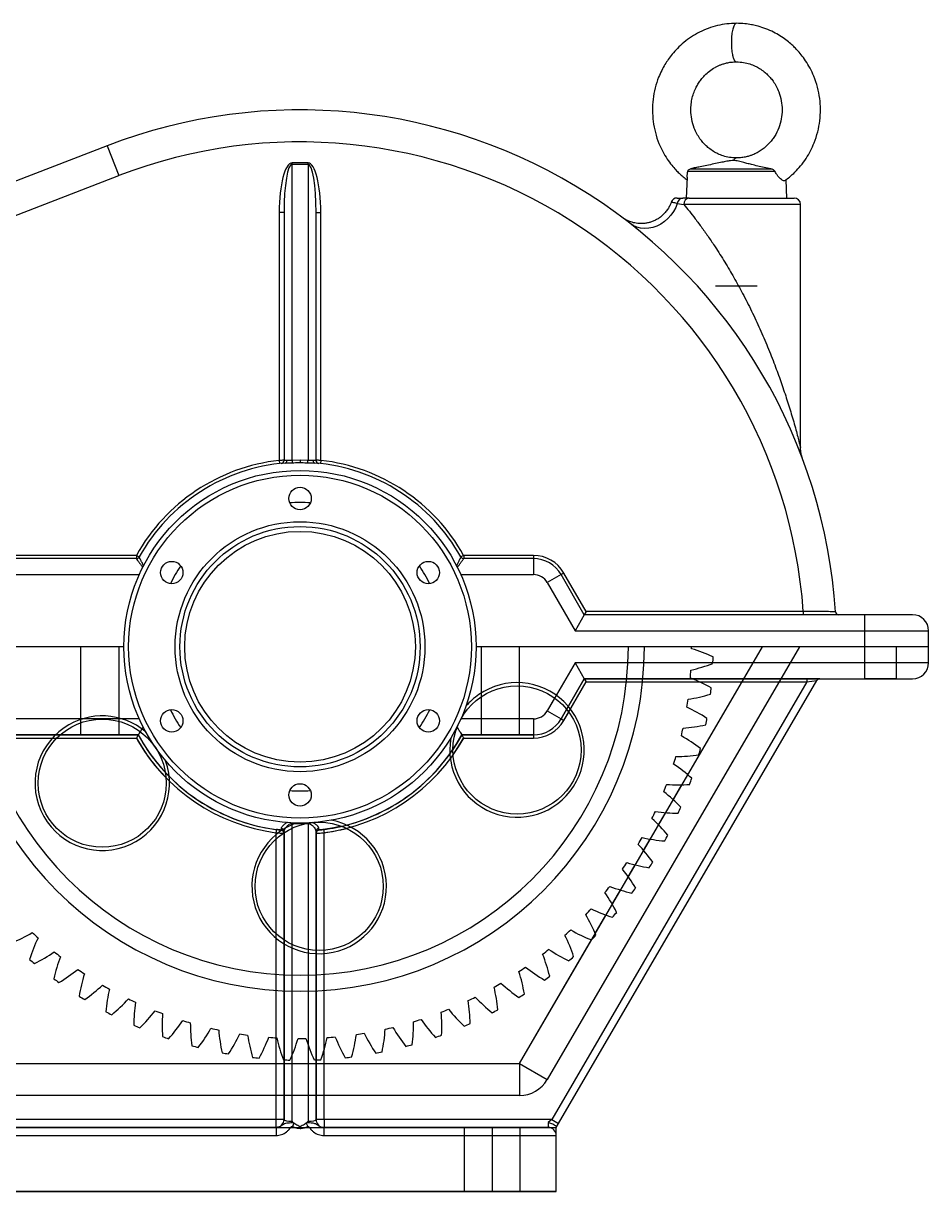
# Model space of a CAD drawing. Header units: millimetres. Extents: x 15 to 1184, y 5 to 836.
# Drawn here: x 416 to 529.1, y 316.5 to 462.3 of the extents above; entities that cross this region are included whole.
import ezdxf

# ---------------------------------------------------------------- set-up
doc = ezdxf.new("R2010")
doc.units = ezdxf.units.MM

msp = doc.modelspace()

# ---------------------------------------------------------------- linework, layer by layer
at = {"color": 7, "linetype": 'Continuous', "lineweight": 25}
for p, q in [((426.51, 447), (336.8, 412.47)), ((426.51, 447), (427.95, 443.27)), ((449.58, 444.72), (449.58, 444.88)), ((451.58, 444.88), (449.58, 444.88)), ((449.58, 407.73), (449.58, 444.72)), ((449.58, 444.72), (451.58, 444.72)), ((451.58, 444.72), (451.58, 444.88)), ((451.58, 444.72), (451.58, 407.73)), ((505.08, 445.48), (505.08, 445.48)), ((505.08, 445.48), (505.08, 445.48)), ((505.08, 445.48), (505.08, 445.48)), ((338.24, 408.74), (427.95, 443.27)), ((509.91, 443.77), (499, 443.77)), ((499.37, 444.14), (509.38, 444.14)), ((498.91, 443.09), (498.78, 440.48)), ((511.38, 440.48), (511.27, 442.75)), ((499.17, 440.48), (498.39, 440.48)), ((499.17, 440.48), (512.28, 440.48)), ((497.69, 439.81), (498.52, 439.68)), ((513.08, 439.68), (498.52, 439.68)), ((513.08, 409.35), (513.08, 439.68)), ((447.98, 438.69), (447.98, 407.73)), ((448.58, 438.69), (447.98, 438.69)), ((448.58, 438.69), (448.58, 407.75)), ((452.58, 407.75), (452.58, 438.69)), ((452.58, 438.69), (453.18, 438.69)), ((453.18, 407.73), (453.18, 438.69)), ((507.68, 429.48), (502.48, 429.48)), ((447.98, 407.73), (448.03, 407.33)), ((450.58, 407.75), (449.58, 407.73)), ((450.58, 407.75), (450.58, 407.46)), ((451.58, 407.73), (450.58, 407.75)), ((453.18, 407.73), (453.14, 407.33)), ((430.15, 395.88), (404.5, 395.88)), ((430.15, 395.48), (404.5, 395.48)), ((430.15, 395.88), (430.49, 395.68)), ((430.15, 395.88), (430.15, 395.48)), ((471.02, 395.88), (470.67, 395.68)), ((471.02, 395.88), (471.02, 395.48)), ((479.72, 395.88), (471.02, 395.88)), ((479.72, 395.48), (471.02, 395.48)), ((479.72, 395.88), (479.72, 395.48)), ((479.72, 395.48), (479.72, 393.48)), ((483.53, 393.68), (483.19, 393.48)), ((486.3, 388.88), (483.53, 393.68)), ((404.31, 393.48), (430.51, 393.48)), ((470.66, 393.48), (479.72, 393.48)), ((483.19, 393.48), (481.45, 392.48)), ((481.45, 392.48), (484.92, 386.48)), ((486.07, 388.48), (483.19, 393.48)), ((486.07, 388.48), (484.92, 386.48)), ((486.3, 388.88), (486.07, 388.48)), ((521.08, 388.48), (486.07, 388.48)), ((513.43, 388.88), (486.3, 388.88)), ((513.43, 388.88), (513.43, 388.48)), ((521.08, 388.48), (521.08, 386.48)), ((527.08, 388.48), (521.08, 388.48)), ((484.92, 386.48), (521.08, 386.48)), ((521.08, 386.48), (521.08, 384.48)), ((521.08, 386.48), (529.08, 386.48)), ((529.08, 384.48), (529.08, 386.48)), ((428.58, 384.48), (406.58, 384.48)), ((428.58, 384.48), (406.58, 384.48)), ((423.18, 384.48), (423.18, 373.48)), ((427.98, 373.48), (427.98, 384.48)), ((521.08, 384.48), (472.58, 384.48)), ((521.08, 384.48), (472.58, 384.48)), ((473.18, 384.48), (473.18, 373.48)), ((477.98, 373.48), (477.98, 384.48)), ((477.99, 332.48), (508.32, 384.48)), ((512.95, 384.48), (481.44, 330.46)), ((512.95, 384.48), (481.44, 330.46)), ((499, 368.5), (508.32, 384.48)), ((521.08, 384.48), (521.08, 380.48)), ((521.08, 384.48), (521.08, 380.48)), ((529.08, 384.48), (521.08, 384.48)), ((529.08, 384.48), (521.08, 384.48)), ((521.08, 384.48), (521.08, 382.48)), ((521.08, 384.48), (521.08, 382.48)), ((525.08, 380.48), (525.08, 384.48)), ((525.08, 380.48), (525.08, 384.48)), ((529.08, 382.48), (529.08, 384.48)), ((529.08, 382.48), (529.08, 384.48)), ((484.92, 382.48), (481.45, 376.48)), ((521.08, 382.48), (484.92, 382.48)), ((484.92, 382.48), (486.07, 380.48)), ((521.08, 382.48), (502.14, 382.48)), ((521.08, 382.48), (521.08, 380.48)), ((529.08, 382.48), (521.08, 382.48)), ((529.08, 382.48), (521.08, 382.48)), ((521.08, 382.48), (521.08, 380.48)), ((477.98, 373.48), (477.98, 379.59)), ((513.86, 380.08), (482.01, 325.48)), ((513.86, 380.08), (482.01, 325.48)), ((482.87, 324.97), (515.13, 380.28)), ((482.87, 324.97), (515.13, 380.28)), ((483.19, 375.48), (486.07, 380.48)), ((486.07, 380.48), (483.19, 375.48)), ((483.53, 375.28), (486.3, 380.08)), ((486.07, 380.48), (521.08, 380.48)), ((513.86, 380.48), (486.07, 380.48)), ((486.07, 380.48), (486.3, 380.08)), ((486.3, 380.08), (513.86, 380.08)), ((513.86, 380.48), (499.58, 380.48)), ((499.58, 380.48), (521.08, 380.48)), ((500.52, 380.08), (513.86, 380.08)), ((513.86, 380.48), (513.86, 380.08)), ((515.48, 380.48), (513.86, 380.48)), ((515.48, 380.48), (513.86, 380.48)), ((513.86, 380.48), (513.86, 380.08)), ((513.86, 380.08), (515.13, 380.28)), ((513.86, 380.08), (515.13, 380.28)), ((521.08, 380.48), (527.08, 380.48)), ((521.08, 380.48), (527.08, 380.48)), ((525.08, 380.48), (521.09, 380.48)), ((525.08, 380.48), (521.09, 380.48)), ((473.18, 378.22), (473.18, 373.48)), ((482.37, 378.07), (481.45, 376.48)), ((481.45, 376.48), (483.19, 375.48)), ((481.45, 376.48), (483.19, 375.48)), ((483.87, 376.66), (483.19, 375.48)), ((483.19, 375.48), (483.87, 376.66)), ((483.53, 375.28), (484.13, 376.32)), ((430.51, 375.48), (404.31, 375.48)), ((423.18, 374.98), (423.18, 373.48)), ((427.98, 373.48), (427.98, 375.17)), ((479.72, 375.48), (470.66, 375.48)), ((479.72, 375.48), (470.68, 375.48)), ((479.72, 375.48), (479.72, 373.48)), ((479.72, 375.48), (479.72, 373.48)), ((483.19, 375.48), (483.53, 375.28)), ((483.19, 375.48), (483.53, 375.28)), ((404.28, 373.48), (430.38, 373.48)), ((430.38, 373.48), (404.28, 373.48)), ((430.38, 373.48), (420.62, 373.48)), ((420.62, 373.48), (430.38, 373.48)), ((427.98, 373.48), (423.18, 373.48)), ((427.98, 373.48), (423.18, 373.48)), ((470.78, 373.48), (479.72, 373.48)), ((479.72, 373.48), (470.78, 373.48)), ((479.72, 373.48), (470.78, 373.48)), ((470.78, 373.48), (479.72, 373.48)), ((477.98, 373.48), (473.18, 373.48)), ((477.98, 373.48), (473.18, 373.48)), ((479.72, 373.48), (479.72, 373.08)), ((479.72, 373.48), (479.72, 373.08)), ((404.5, 373.08), (430.15, 373.08)), ((420.19, 373.08), (430.15, 373.08)), ((471.02, 373.08), (479.72, 373.08)), ((471.02, 373.08), (479.72, 373.08)), ((497.18, 365.39), (498.27, 367.26)), ((495.35, 362.25), (496.25, 363.78)), ((447.63, 361.67), (447.58, 361.27)), ((449.58, 325.26), (449.58, 362.42)), ((449.58, 362.42), (451.58, 362.42)), ((449.58, 347.33), (449.58, 361.82)), ((451.58, 362.45), (451.58, 362.42)), ((451.58, 362.42), (451.58, 325.26)), ((451.58, 362.42), (451.58, 346.69)), ((453.53, 361.67), (453.58, 361.27)), ((453.53, 361.67), (453.58, 361.27)), ((447.58, 361.27), (447.58, 325.48)), ((447.58, 360.48), (447.58, 348.66)), ((448.58, 361.41), (448.58, 325.48)), ((448.58, 361.26), (448.58, 347.89)), ((448.58, 361.25), (448.58, 361.2)), ((448.58, 361.25), (448.58, 361.2)), ((448.58, 325.48), (448.58, 361.2)), ((448.58, 347.89), (448.58, 361.2)), ((452.58, 325.48), (452.58, 361.41)), ((452.58, 346.58), (452.58, 361.41)), ((452.58, 361.2), (452.58, 325.48)), ((452.58, 361.2), (452.58, 346.58)), ((453.58, 325.48), (453.58, 361.27)), ((453.58, 346.59), (453.58, 361.27)), ((493.49, 359.05), (494.32, 360.47)), ((491.57, 355.77), (492.44, 357.26)), ((489.58, 352.35), (490.6, 354.11)), ((487.44, 348.69), (488.78, 350.99)), ((477.99, 332.48), (486.99, 347.91)), ((447.58, 335.67), (447.58, 325.48)), ((451.58, 334.81), (451.58, 325.26)), ((453.58, 325.48), (453.58, 334.13)), ((336.14, 332.48), (477.99, 332.48)), ((340.75, 332.48), (477.99, 332.48)), ((448.58, 325.48), (448.58, 332.91)), ((448.58, 332.91), (448.58, 325.48)), ((449.58, 325.26), (449.58, 333.48)), ((452.58, 332.91), (452.58, 325.48)), ((452.58, 325.48), (452.58, 332.91)), ((477.99, 332.48), (481.44, 330.46)), ((477.99, 332.48), (477.99, 328.48)), ((477.99, 332.48), (477.99, 328.48)), ((477.99, 332.48), (481.44, 330.46)), ((477.99, 328.48), (336.14, 328.48)), ((477.99, 328.48), (336.14, 328.48)), ((447.58, 325.48), (390.58, 325.48)), ((447.58, 325.48), (390.58, 325.48)), ((447.58, 325.48), (447.58, 324.48)), ((448.58, 325.48), (447.58, 325.48)), ((448.58, 325.48), (447.58, 325.48)), ((447.58, 325.48), (447.58, 324.48)), ((453.58, 325.48), (452.58, 325.48)), ((453.58, 325.48), (452.58, 325.48)), ((453.58, 325.48), (453.58, 324.48)), ((482.01, 325.48), (453.58, 325.48)), ((482.01, 325.48), (453.58, 325.48)), ((453.58, 325.48), (453.58, 324.48)), ((482.01, 325.48), (481.58, 325.11)), ((482.01, 325.48), (481.58, 325.11)), ((482.01, 325.48), (482.87, 324.97)), ((482.01, 325.48), (482.87, 324.97)), ((329.58, 324.48), (482.58, 324.48)), ((329.58, 324.48), (482.58, 324.48)), ((447.59, 324.48), (390.57, 324.48)), ((447.59, 324.48), (390.57, 324.48)), ((390.58, 324.48), (447.58, 324.48)), ((390.58, 324.48), (447.58, 324.48)), ((447.58, 324.48), (447.59, 324.48)), ((447.58, 324.48), (447.59, 324.48)), ((447.59, 324.48), (447.59, 323.48)), ((447.59, 324.48), (447.59, 323.48)), ((449.82, 325.04), (449.62, 324.61)), ((449.82, 325.04), (449.62, 324.61)), ((451.34, 325.04), (451.55, 324.61)), ((451.34, 325.04), (451.55, 324.61)), ((453.57, 324.48), (453.57, 323.48)), ((453.57, 324.48), (453.58, 324.48)), ((474.58, 324.48), (453.57, 324.48)), ((453.57, 324.48), (453.58, 324.48)), ((453.57, 324.48), (453.57, 323.48)), ((474.58, 324.48), (453.57, 324.48)), ((453.58, 324.48), (481.58, 324.48)), ((453.58, 324.48), (481.58, 324.48)), ((471.08, 324.48), (471.08, 316.48)), ((471.08, 324.48), (471.08, 316.48)), ((478.08, 324.48), (471.08, 324.48)), ((478.08, 324.48), (471.08, 324.48)), ((474.58, 324.48), (474.58, 323.48)), ((481.58, 324.48), (474.58, 324.48)), ((481.58, 324.48), (474.58, 324.48)), ((474.58, 324.48), (474.58, 323.48)), ((478.08, 316.48), (478.08, 324.48)), ((478.08, 316.48), (478.08, 324.48)), ((481.58, 325.11), (481.58, 324.48)), ((481.58, 325.11), (481.58, 324.48)), ((482.58, 324.48), (482.87, 324.97)), ((482.58, 324.48), (482.87, 324.97)), ((482.58, 323.48), (482.58, 324.51)), ((482.58, 324.51), (482.58, 324.48)), ((482.58, 324.51), (482.58, 324.48)), ((482.58, 323.48), (482.58, 324.51)), ((482.58, 316.48), (482.58, 324.48)), ((482.58, 316.48), (482.58, 324.48)), ((390.57, 323.48), (447.59, 323.48)), ((390.57, 323.48), (447.59, 323.48)), ((453.57, 323.48), (474.58, 323.48)), ((453.57, 323.48), (474.58, 323.48)), ((474.58, 323.48), (482.58, 323.48)), ((474.58, 323.48), (474.58, 316.48)), ((474.58, 323.48), (482.58, 323.48)), ((474.58, 323.48), (474.58, 316.48)), ((482.58, 316.48), (482.58, 323.48)), ((482.58, 316.48), (482.58, 323.48)), ((482.58, 316.48), (329.58, 316.48)), ((482.58, 316.48), (329.58, 316.48)), ((337.58, 316.48), (474.58, 316.48)), ((337.58, 316.48), (474.58, 316.48)), ((478.08, 316.48), (471.08, 316.48)), ((478.08, 316.48), (471.08, 316.48)), ((474.58, 316.48), (482.58, 316.48)), ((474.58, 316.48), (482.58, 316.48))]:
    msp.add_line(p, q, dxfattribs=at)
at = {"color": 7, "linetype": 'Continuous', "lineweight": 25, "flags": 128}
for points in [[(497.69, 439.81), (497.49, 439.29), (497.23, 438.79), (496.9, 438.33), (496.53, 437.91), (496.1, 437.54), (495.64, 437.23), (495.15, 436.98), (494.64, 436.81), (494.12, 436.71), (493.61, 436.68), (493.1, 436.73), (492.62, 436.86), (492.18, 437.05), (491.77, 437.32)], [(499.48, 384.23), (499.48, 384.35), (499.48, 384.48)], [(470.78, 373.48), (470.14, 372.37), (469.68, 371.66)], [(469.68, 371.66), (470.12, 372.34), (470.78, 373.48)], [(469.7, 370.98), (470.36, 371.97), (471.02, 373.08)], [(455.77, 362.07), (454.79, 361.86), (453.53, 361.67)]]:
    msp.add_lwpolyline(points, dxfattribs=at)
at = {"color": 7, "linetype": 'Continuous', "lineweight": 25}
for centre, radius in [((450.58, 384.48), 22), ((450.58, 384.48), 21.4), ((450.58, 402.98), 1.4), ((450.58, 384.48), 15.6), ((450.58, 384.48), 15), ((450.58, 384.48), 14.4), ((434.56, 393.73), 1.4), ((466.6, 393.73), 1.4), ((477.68, 371.6), 8), ((434.56, 375.23), 1.4), ((466.6, 375.23), 1.4), ((425.88, 367.45), 8), ((450.58, 365.98), 1.4), ((452.97, 354.57), 8)]:
    msp.add_circle(centre, radius, dxfattribs=at)
for centre, radius, start, end in [((450.58, 384.48), 67, 3.743, 111.0525), ((450.58, 384.48), 63, 4.0049, 111.0525), ((497.69, 439.68), 0.8, 90, 160.2062), ((498.43, 439.74), 0.737, 93.1347, 174.611), ((499.25, 439.74), 0.739, 96.1874, 185.0736), ((512.28, 439.68), 0.8, 0, 90), ((450.58, 384.48), 23.4, 96.3794, 150.8446), ((450.58, 384.48), 23, 94.6234, 150.8446), ((448.18, 407.75), 0.4, 275.8868, 0), ((448.64, 407.7), 0.309, 286.4129, 4.095), ((457.44, 408.04), 7.86, 182.2496, 184.385), ((443.72, 408.04), 7.86, 355.615, 357.7504), ((452.52, 407.7), 0.309, 175.905, 253.5871), ((450.58, 384.48), 23, 29.1554, 85.3766), ((452.98, 407.75), 0.4, 180, 264.1132), ((450.58, 384.48), 23.4, 29.1554, 83.6206), ((450.58, 384.48), 18, 85.8933, 94.1067), ((430.15, 395.88), 0.4, 270, 330.8446), ((471.02, 395.88), 0.4, 209.1554, 270), ((479.72, 391.48), 4.4, 30, 90), ((479.72, 391.48), 4, 30, 90), ((450.58, 384.48), 18, 145.8933, 154.1067), ((450.58, 384.48), 18, 25.8933, 34.1067), ((479.72, 391.48), 2, 30, 90), ((517.84, 388.88), 0.4, 183.743, 270), ((527.08, 386.48), 2, 0, 90), ((450.58, 384.48), 43, 180, 360), ((450.58, 384.48), 41, 180, 360), ((493.71, 364.91), 20.16, 65.2072, 73.3733), ((494.88, 401.21), 20.16, 282.9245, 291.0907), ((450.58, 384.48), 51.6, 357.6997, 358.5981), ((527.08, 382.48), 2, 270, 0), ((527.08, 382.48), 2, 270, 0), ((450.58, 384.48), 48.9, 355.4247, 356.5875), ((492.13, 361.74), 20.16, 60.9215, 69.0876), ((477.68, 371.6), 8.4, 169.6942, 124.5775), ((450.58, 384.48), 51.6, 353.414, 354.3124), ((515.48, 380.08), 0.4, 90, 149.7436), ((515.48, 380.08), 0.4, 90, 149.7436), ((477.68, 371.6), 8.4, 124.5775, 139.4608), ((450.58, 384.48), 48.9, 351.139, 352.3017), ((496.01, 397.86), 20.16, 278.6388, 286.8049), ((450.58, 384.48), 18, 205.8933, 214.1067), ((450.58, 384.48), 18, 325.8933, 334.1067), ((479.72, 377.48), 2, 270, 330), ((479.72, 377.48), 2, 270, 330), ((490.31, 358.7), 20.16, 56.6358, 64.8019), ((425.88, 367.45), 8.4, 49.6942, 124.5775), ((479.72, 377.48), 4, 270, 330), ((479.72, 377.48), 4, 270, 330), ((479.72, 377.48), 4, 270, 330), ((479.72, 377.48), 4, 270, 330), ((479.72, 377.48), 4.4, 270, 330), ((479.72, 377.48), 4.4, 270, 330), ((496.88, 394.42), 20.16, 274.3531, 282.5192), ((450.58, 384.48), 51.6, 349.1283, 350.0267), ((425.88, 367.45), 8.4, 124.5775, 19.4608), ((450.58, 384.48), 23, 208.5719, 264.1132), ((450.58, 384.48), 23, 208.5719, 262.6341), ((450.58, 384.48), 23, 208.5719, 223.033), ((450.58, 384.48), 23, 208.5719, 223.033), ((450.58, 384.48), 23, 275.8868, 331.4281), ((450.58, 384.48), 23, 277.3659, 331.4281), ((450.58, 384.48), 48.9, 346.8533, 348.016), ((488.28, 355.8), 20.16, 52.3501, 60.5162), ((450.58, 384.48), 23.4, 209.1554, 262.6341), ((450.58, 384.48), 23.4, 209.1554, 224.3662), ((450.58, 384.48), 23.4, 277.3659, 330.8446), ((450.58, 384.48), 48.9, 342.5676, 343.7303), ((497.5, 390.94), 20.16, 270.0674, 278.2335), ((450.58, 384.48), 51.6, 344.8426, 345.741), ((486.03, 353.07), 20.16, 48.0644, 56.2305), ((450.58, 384.48), 51.6, 340.5569, 341.4553), ((450.58, 384.48), 18, 265.8933, 274.1067), ((450.58, 384.48), 48.9, 338.2819, 339.4446), ((483.58, 350.51), 20.16, 43.7787, 51.9448), ((497.85, 387.41), 20.16, 265.7817, 273.9478), ((450.58, 384.48), 48.9, 333.9961, 335.1589), ((497.94, 383.87), 20.16, 261.496, 269.6621), ((450.58, 384.48), 51.6, 336.2712, 337.1696), ((452.97, 354.57), 8.4, 124.5775, 79.4608), ((452.97, 354.57), 8.4, 109.6942, 124.5775), ((448.2, 361.4), 0.379, 2.4936, 87.4867), ((448.18, 361.2), 0.4, 0, 84.1132), ((448.18, 361.2), 0.4, 0, 84.1132), ((390.77, 364.32), 58.84, 358.1537, 358.2267), ((510.39, 364.32), 58.84, 181.7733, 181.8463), ((452.96, 361.4), 0.379, 92.5133, 177.5064), ((452.96, 361.4), 0.379, 92.5133, 177.5064), ((452.98, 361.2), 0.4, 95.8868, 180), ((452.98, 361.2), 0.4, 95.8868, 180), ((452.98, 361.2), 0.4, 95.8868, 180), ((452.98, 361.2), 0.4, 95.8868, 180), ((450.58, 384.48), 23, 275.8868, 283.033), ((450.58, 384.48), 23.4, 277.3659, 284.3662), ((480.95, 348.14), 20.16, 39.4929, 47.6591), ((450.58, 384.48), 48.9, 329.7104, 330.8732), ((497.76, 380.33), 20.16, 257.2102, 265.3764), ((450.58, 384.48), 51.6, 331.9855, 332.8838), ((478.15, 345.97), 20.16, 35.2072, 43.3733), ((450.58, 384.48), 48.9, 325.4247, 326.5875), ((497.32, 376.82), 20.16, 252.9245, 261.0907), ((450.58, 384.48), 51.6, 327.6997, 328.5981), ((475.2, 344.01), 20.16, 30.9215, 39.0876), ((450.58, 384.48), 48.9, 321.139, 322.3017), ((496.62, 373.35), 20.16, 248.6388, 256.8049), ((450.58, 384.48), 51.6, 323.414, 324.3124), ((472.1, 342.29), 20.16, 26.6358, 34.8019), ((450.58, 384.48), 48.9, 316.8533, 318.016), ((495.66, 369.94), 20.16, 244.3531, 252.5192), ((468.89, 340.8), 20.16, 22.3501, 30.5162), ((450.58, 384.48), 51.6, 319.1283, 320.0267), ((406.9, 366.17), 20.16, 292.3501, 300.5162), ((450.58, 384.48), 48.9, 226.8533, 228.016), ((450.58, 384.48), 48.9, 312.5676, 313.7303), ((465.58, 339.55), 20.16, 18.0644, 26.2305), ((494.44, 366.61), 20.16, 240.0674, 248.2335), ((450.58, 384.48), 51.6, 314.8426, 315.741), ((436.04, 339.4), 20.16, 154.3531, 162.5192), ((408.39, 362.95), 20.16, 296.6358, 304.8019), ((439.45, 338.44), 20.16, 158.6388, 166.8049), ((450.58, 384.48), 48.9, 231.139, 232.3017), ((450.58, 384.48), 48.9, 308.2819, 309.4446), ((462.18, 338.56), 20.16, 13.7787, 21.9448), ((492.99, 363.38), 20.16, 235.7817, 243.9478), ((450.58, 384.48), 51.6, 310.5569, 311.4553), ((450.58, 384.48), 51.6, 229.1283, 230.0267), ((410.12, 359.86), 20.16, 300.9215, 309.0876), ((450.58, 384.48), 48.9, 235.4247, 236.5875), ((450.58, 384.48), 48.9, 303.9961, 305.1589), ((491.29, 360.27), 20.16, 231.496, 239.6621), ((450.58, 384.48), 51.6, 233.414, 234.3124), ((442.92, 337.74), 20.16, 162.9245, 171.0907), ((458.71, 337.82), 20.16, 9.4929, 17.6591), ((450.58, 384.48), 51.6, 306.2712, 307.1696), ((412.07, 356.91), 20.16, 305.2072, 313.3733), ((450.58, 384.48), 48.9, 239.7104, 240.8732), ((446.44, 337.3), 20.16, 167.2102, 175.3764), ((450.58, 384.48), 48.9, 299.7104, 300.8732), ((455.2, 337.34), 20.16, 5.2072, 13.3733), ((489.37, 357.3), 20.16, 227.2102, 235.3764), ((450.58, 384.48), 51.6, 237.6997, 238.5981), ((414.24, 354.11), 20.16, 309.4929, 317.6591), ((450.58, 384.48), 48.9, 243.9961, 245.1589), ((449.98, 337.12), 20.16, 171.496, 179.6621), ((450.58, 384.48), 48.9, 295.4247, 296.5875), ((451.67, 337.13), 20.16, 0.9215, 9.0876), ((487.23, 354.48), 20.16, 222.9245, 231.0907), ((450.58, 384.48), 51.6, 301.9855, 302.8838), ((450.58, 384.48), 51.6, 241.9855, 242.8838), ((416.61, 351.47), 20.16, 313.7787, 321.9448), ((450.58, 384.48), 48.9, 248.2819, 249.4446), ((453.52, 337.21), 20.16, 175.7817, 183.9478), ((450.58, 384.48), 48.9, 291.139, 292.3017), ((448.13, 337.18), 20.16, 356.6358, 4.8019), ((484.88, 351.82), 20.16, 218.6388, 226.8049), ((450.58, 384.48), 51.6, 297.6997, 298.5981), ((450.58, 384.48), 51.6, 246.2712, 247.1696), ((419.17, 349.03), 20.16, 318.0644, 326.2305), ((450.58, 384.48), 48.9, 252.5676, 253.7303), ((457.04, 337.56), 20.16, 180.0674, 188.2335), ((421.91, 346.78), 20.16, 322.3501, 330.5162), ((450.58, 384.48), 48.9, 256.8533, 258.016), ((450.58, 384.48), 48.9, 282.5676, 283.7303), ((479.63, 347.07), 20.16, 210.0674, 218.2335), ((444.6, 337.49), 20.16, 352.3501, 0.5162), ((450.58, 384.48), 48.9, 286.8533, 288.016), ((482.35, 349.35), 20.16, 214.3531, 222.5192), ((450.58, 384.48), 51.6, 293.414, 294.3124), ((450.58, 384.48), 51.6, 250.5569, 251.4553), ((460.53, 338.17), 20.16, 184.3531, 192.5192), ((424.81, 344.74), 20.16, 326.6358, 334.8019), ((450.58, 384.48), 48.9, 261.139, 262.3017), ((463.96, 339.05), 20.16, 188.6388, 196.8049), ((427.85, 342.93), 20.16, 330.9215, 339.0876), ((450.58, 384.48), 48.9, 265.4247, 266.5875), ((467.32, 340.17), 20.16, 192.9245, 201.0907), ((431.02, 341.35), 20.16, 335.2072, 343.3733), ((450.58, 384.48), 48.9, 269.7104, 270.8732), ((470.58, 341.55), 20.16, 197.2102, 205.3764), ((434.29, 340), 20.16, 339.4929, 347.6591), ((450.58, 384.48), 48.9, 273.9961, 275.1589), ((473.74, 343.16), 20.16, 201.496, 209.6621), ((437.66, 338.91), 20.16, 343.7787, 351.9448), ((450.58, 384.48), 48.9, 278.2819, 279.4446), ((476.76, 345.01), 20.16, 205.7817, 213.9478), ((441.1, 338.07), 20.16, 348.0644, 356.2305), ((450.58, 384.48), 51.6, 289.1283, 290.0267), ((450.58, 384.48), 51.6, 254.8426, 255.741), ((450.58, 384.48), 51.6, 280.5569, 281.4553), ((450.58, 384.48), 51.6, 284.8426, 285.741), ((450.58, 384.48), 51.6, 259.1283, 260.0267), ((450.58, 384.48), 51.6, 263.414, 264.3124), ((450.58, 384.48), 51.6, 267.6997, 268.5981), ((450.58, 384.48), 51.6, 271.9855, 272.8838), ((450.58, 384.48), 51.6, 276.2712, 277.1696), ((477.99, 332.48), 4, 270, 329.7436), ((477.99, 332.48), 4, 270, 329.7436), ((447.58, 325.48), 1, 270, 0), ((447.58, 325.48), 1, 270, 0), ((447.58, 325.48), 1, 270, 0), ((447.58, 325.48), 1, 270, 0), ((453.58, 325.48), 1, 180, 270), ((453.58, 325.48), 1, 180, 270), ((453.58, 325.48), 1, 180, 270), ((453.58, 325.48), 1, 180, 270), ((481.58, 323.48), 1, 0, 90), ((481.58, 323.48), 1, 0, 90), ((481.58, 323.48), 1, 0, 90), ((481.58, 323.48), 1, 0, 90)]:
    msp.add_arc(centre, radius, start, end, dxfattribs=at)
for centre, major_axis, ratio, start_param, end_param in [((449.58, 438.69), (0, -6.18), 0.258819, 3.141593, 4.712389), ((449.58, 438.69), (0, 6.03), 0.16593, 0, 1.570796), ((451.58, 438.69), (0, 6.18), 0.258819, 4.712389, 6.283185), ((451.58, 438.69), (0, 6.03), 0.16593, 4.712389, 6.283185), ((449.58, 325.48), (1, 0), 0.211333, 3.141593, 4.712389), ((449.58, 325.48), (1, 0), 0.211333, 3.141593, 4.712389), ((451.58, 325.48), (1, 0), 0.211333, 4.712389, 6.283185), ((451.58, 325.48), (1, 0), 0.211333, 4.712389, 6.283185)]:
    msp.add_ellipse(centre, major_axis=major_axis, ratio=ratio, start_param=start_param, end_param=end_param, dxfattribs=at)
for points, knots in [([(505.08, 462.28), (504.68, 462.26), (503.88, 462.24), (502.71, 462.02), (501.56, 461.68), (500.47, 461.2), (499.45, 460.61), (498.52, 459.93), (497.72, 459.19), (497.08, 458.47), (496.57, 457.8), (496.13, 457.12), (495.72, 456.38), (495.29, 455.41), (494.9, 454.21), (494.64, 452.82), (494.56, 451.42), (494.66, 450.02), (494.93, 448.63), (495.34, 447.37), (495.86, 446.27), (496.4, 445.37), (496.96, 444.61), (497.46, 444.03), (497.94, 443.55), (498.4, 443.13), (498.74, 442.87), (498.9, 442.75)], [0, 0, 0, 0, 0.045258, 0.090357, 0.135421, 0.180121, 0.224487, 0.268567, 0.31001, 0.346027, 0.376573, 0.404453, 0.435755, 0.470687, 0.522594, 0.575354, 0.627269, 0.678264, 0.730295, 0.784028, 0.825676, 0.865899, 0.900871, 0.930452, 0.951905, 0.97745, 1, 1, 1, 1]), ([(505.08, 462.28), (505.04, 462.27), (504.92, 462.24), (504.77, 462.01), (504.66, 461.69), (504.58, 461.4), (504.52, 461.07), (504.48, 460.7), (504.45, 460.3), (504.44, 459.9), (504.45, 459.49), (504.47, 459.1), (504.51, 458.73), (504.58, 458.35), (504.64, 458.14), (504.67, 458.02)], [0, 0, 0, 0, 0.0861613, 0.2232134, 0.291059, 0.3608725, 0.428816, 0.4987264, 0.5666387, 0.6365118, 0.704331, 0.7741114, 0.8418817, 0.9116201, 1, 1, 1, 1]), ([(511.15, 442.66), (511.34, 442.81), (511.77, 443.13), (512.43, 443.74), (513.13, 444.51), (513.78, 445.39), (514.34, 446.35), (514.85, 447.46), (515.26, 448.72), (515.52, 450.12), (515.6, 451.53), (515.5, 452.93), (515.23, 454.32), (514.81, 455.58), (514.29, 456.68), (513.75, 457.58), (513.19, 458.34), (512.69, 458.92), (512.21, 459.41), (511.7, 459.87), (511.06, 460.36), (510.32, 460.85), (509.45, 461.32), (508.53, 461.7), (507.67, 461.95), (506.88, 462.13), (506.05, 462.25), (505.43, 462.27), (505.08, 462.28)], [0, 0, 0, 0, 0.026749, 0.060973, 0.099928, 0.141878, 0.183158, 0.223656, 0.276767, 0.329199, 0.380804, 0.431512, 0.483278, 0.536758, 0.578219, 0.618245, 0.653048, 0.682487, 0.703857, 0.729308, 0.759298, 0.79377, 0.829472, 0.869871, 0.905669, 0.929811, 0.961115, 1, 1, 1, 1]), ([(504.67, 458.02), (504.67, 458.02), (504.7, 457.94), (504.76, 457.78), (504.86, 457.61), (504.97, 457.5), (505.04, 457.48), (505.08, 457.48), (505.08, 457.48)], [0, 0, 0, 0, 0.004781, 0.246677, 0.495582, 0.73738, 0.986163, 1, 1, 1, 1]), ([(505.08, 445.48), (504.79, 445.49), (504.23, 445.52), (503.45, 445.71), (502.79, 445.97), (502.18, 446.3), (501.66, 446.67), (501.23, 447.05), (500.86, 447.44), (500.49, 447.91), (500.12, 448.5), (499.75, 449.31), (499.46, 450.3), (499.36, 451.32), (499.41, 452.21), (499.55, 452.97), (499.76, 453.68), (500.04, 454.3), (500.33, 454.82), (500.68, 455.31), (501.13, 455.82), (501.71, 456.34), (502.27, 456.71), (502.72, 456.94), (503.06, 457.09), (503.43, 457.22), (503.88, 457.35), (504.44, 457.45), (504.86, 457.47), (505.08, 457.48)], [0, 0, 0, 0, 0.050587, 0.095573, 0.135577, 0.170903, 0.21033, 0.241009, 0.266362, 0.297751, 0.336327, 0.378225, 0.439352, 0.498506, 0.538544, 0.579265, 0.619831, 0.655909, 0.686815, 0.715533, 0.752336, 0.797917, 0.842902, 0.86341, 0.882595, 0.90366, 0.930072, 0.962054, 1, 1, 1, 1]), ([(505.08, 457.48), (505.38, 457.46), (505.94, 457.44), (506.72, 457.24), (507.39, 456.98), (508, 456.65), (508.52, 456.28), (508.95, 455.89), (509.32, 455.5), (509.69, 455.03), (510.06, 454.43), (510.43, 453.62), (510.71, 452.63), (510.82, 451.48), (510.71, 450.33), (510.39, 449.2), (509.95, 448.32), (509.51, 447.69), (509.11, 447.23), (508.67, 446.81), (508.18, 446.43), (507.75, 446.18), (507.39, 445.99), (507.08, 445.86), (506.72, 445.73), (506.27, 445.6), (505.71, 445.5), (505.3, 445.48), (505.08, 445.48)], [0, 0, 0, 0, 0.050407, 0.095284, 0.135242, 0.17058, 0.210019, 0.240686, 0.26622, 0.297915, 0.336827, 0.378743, 0.439825, 0.498922, 0.559177, 0.620818, 0.683255, 0.714691, 0.745189, 0.78179, 0.814027, 0.846704, 0.864112, 0.882252, 0.903363, 0.929849, 0.96193, 1, 1, 1, 1]), ([(504.71, 445.16), (504.59, 445.15), (504.25, 445.13), (503.71, 445.03), (503.02, 444.89), (502.25, 444.73), (501.39, 444.55), (500.62, 444.39), (499.94, 444.26), (499.56, 444.18), (499.37, 444.14)], [0, 0, 0, 0, 0.0651952, 0.1819563, 0.2992048, 0.4564344, 0.6138762, 0.7703357, 0.8852355, 1, 1, 1, 1]), ([(505.08, 445.48), (505.03, 445.47), (504.9, 445.45), (504.78, 445.26), (504.71, 445.16)], [0, 0, 0, 0, 0.410542, 1, 1, 1, 1]), ([(509.38, 444.14), (509.1, 444.19), (508.53, 444.3), (507.72, 444.47), (507.01, 444.64), (506.39, 444.8), (505.79, 444.96), (505.31, 445.09), (504.91, 445.15), (504.75, 445.16), (504.71, 445.16)], [0, 0, 0, 0, 0.154954, 0.315785, 0.476968, 0.607137, 0.737387, 0.908508, 0.977821, 1, 1, 1, 1]), ([(498.91, 443.09), (498.92, 443.18), (498.93, 443.36), (498.97, 443.63), (499, 443.77)], [0, 0, 0, 0, 0.449176, 1, 1, 1, 1]), ([(499, 443.77), (499.01, 443.83), (499.04, 443.93), (499.16, 444.06), (499.28, 444.12), (499.36, 444.14), (499.37, 444.14)], [0, 0, 0, 0, 0.2972345, 0.598868, 0.941617, 1, 1, 1, 1]), ([(509.38, 444.14), (509.45, 444.13), (509.59, 444.09), (509.76, 443.97), (509.87, 443.85), (509.9, 443.79), (509.91, 443.77)], [0, 0, 0, 0, 0.2963121, 0.6233307, 0.9330046, 1, 1, 1, 1]), ([(511.14, 442.67), (511.13, 442.65), (511.09, 442.61), (510.97, 442.63), (510.8, 442.71), (510.6, 442.85), (510.38, 443.06), (510.14, 443.36), (509.99, 443.63), (509.91, 443.77)], [0, 0, 0, 0, 0.075085, 0.230935, 0.373959, 0.520793, 0.670217, 0.824236, 1, 1, 1, 1]), ([(497.69, 440.48), (497.7, 440.48), (497.73, 440.48), (497.96, 440.48), (498.24, 440.48), (498.39, 440.48)], [0, 0, 0, 0, 0.335282, 0.662949, 1, 1, 1, 1]), ([(496.93, 439.95), (496.89, 439.84), (496.79, 439.58), (496.58, 439.18), (496.29, 438.78), (495.95, 438.41), (495.59, 438.09), (495.2, 437.83), (494.79, 437.62), (494.37, 437.47), (493.96, 437.36), (493.55, 437.3), (493.15, 437.28), (492.76, 437.3), (492.4, 437.36), (492.07, 437.44), (491.76, 437.54), (491.5, 437.65), (491.27, 437.76), (491.09, 437.87), (490.95, 437.96), (490.87, 438.01), (490.83, 438.04), (490.83, 438.04)], [0, 0, 0, 0, 0.048217, 0.112368, 0.181619, 0.248759, 0.313867, 0.377098, 0.438534, 0.4982, 0.556067, 0.612059, 0.666048, 0.717847, 0.767195, 0.813737, 0.857, 0.89636, 0.931009, 0.959956, 0.982129, 0.996755, 1, 1, 1, 1]), ([(497.69, 439.81), (497.58, 439.83), (497.35, 439.88), (497.09, 439.92), (496.93, 439.94), (496.95, 439.94), (496.96, 439.94)], [0, 0, 0, 0, 0.238701, 0.481286, 0.841214, 1, 1, 1, 1]), ([(498.52, 439.68), (498.74, 439.4), (499.19, 438.85), (499.96, 437.86), (500.76, 436.78), (501.6, 435.6), (502.56, 434.18), (503.62, 432.5), (504.77, 430.56), (505.89, 428.51), (506.98, 426.37), (508.02, 424.14), (508.99, 421.89), (509.85, 419.71), (510.63, 417.58), (511.32, 415.54), (511.84, 413.86), (512.23, 412.53), (512.5, 411.57), (512.74, 410.68), (512.91, 410.03), (513.01, 409.63), (513.07, 409.4), (513.08, 409.37), (513.08, 409.35)], [0, 0, 0, 0, 0.037441, 0.074924, 0.115568, 0.156343, 0.197058, 0.257794, 0.318687, 0.379509, 0.446395, 0.513414, 0.580464, 0.647392, 0.708859, 0.770364, 0.831768, 0.863677, 0.895568, 0.925541, 0.955379, 0.970574, 0.98571, 1, 1, 1, 1]), ([(513.31, 408.02), (513.31, 408.03), (513.3, 408.06), (513.27, 408.14), (513.2, 408.37), (513.13, 408.7), (513.08, 409.07), (513.08, 409.28), (513.09, 409.35)], [0, 0, 0, 0, 0.0291861, 0.0974449, 0.1942075, 0.5388819, 0.8467263, 1, 1, 1, 1]), ([(448.58, 407.75), (448.57, 407.75), (448.56, 407.75), (448.46, 407.75), (448.31, 407.74), (448.14, 407.74), (448.03, 407.73), (447.98, 407.73)], [0, 0, 0, 0, 0.213729, 0.427229, 0.64086, 0.855218, 1, 1, 1, 1]), ([(448.95, 407.72), (448.9, 407.72), (448.76, 407.72), (448.61, 407.72), (448.59, 407.74), (448.58, 407.75)], [0, 0, 0, 0, 0.219959, 0.608026, 1, 1, 1, 1]), ([(448.73, 407.4), (448.87, 407.41), (449.14, 407.42), (449.45, 407.43), (449.6, 407.44)], [0, 0, 0, 0, 0.517435, 1, 1, 1, 1]), ([(449.58, 407.73), (449.47, 407.73), (449.24, 407.72), (449.05, 407.72), (448.95, 407.72)], [0, 0, 0, 0, 0.4737498, 1, 1, 1, 1]), ([(449.6, 407.44), (449.86, 407.45), (450.19, 407.46), (450.52, 407.46), (450.58, 407.46)], [0, 0, 0, 0, 0.813699, 1, 1, 1, 1]), ([(450.58, 407.46), (450.85, 407.46), (451.18, 407.45), (451.5, 407.44), (451.56, 407.44)], [0, 0, 0, 0, 0.813699, 1, 1, 1, 1]), ([(451.56, 407.44), (451.73, 407.43), (452.04, 407.42), (452.31, 407.41), (452.43, 407.4)], [0, 0, 0, 0, 0.522636, 1, 1, 1, 1]), ([(452.21, 407.72), (452.12, 407.72), (451.93, 407.72), (451.7, 407.73), (451.58, 407.73)], [0, 0, 0, 0, 0.4865, 1, 1, 1, 1]), ([(452.58, 407.75), (452.58, 407.75), (452.56, 407.73), (452.45, 407.72), (452.29, 407.72), (452.21, 407.72)], [0, 0, 0, 0, 0.252318, 0.627972, 1, 1, 1, 1]), ([(453.18, 407.73), (453.11, 407.73), (452.98, 407.74), (452.8, 407.75), (452.66, 407.75), (452.59, 407.75), (452.58, 407.75), (452.58, 407.75)], [0, 0, 0, 0, 0.215708, 0.431724, 0.647435, 0.862271, 1, 1, 1, 1]), ([(430.15, 395.48), (430.15, 395.48), (430.15, 395.48), (430.2, 395.4), (430.35, 395.18), (430.53, 394.94), (430.7, 394.7), (430.86, 394.48), (430.94, 394.37)], [0, 0, 0, 0, 0.006374, 0.268575, 0.533327, 0.625673, 0.821277, 1, 1, 1, 1]), ([(431.05, 394.56), (431.01, 394.64), (430.91, 394.85), (430.79, 395.09), (430.65, 395.36), (430.53, 395.6), (430.49, 395.68), (430.49, 395.68), (430.49, 395.68)], [0, 0, 0, 0, 0.1267238, 0.3404356, 0.4376646, 0.7166467, 0.9932744, 1, 1, 1, 1]), ([(470.67, 395.68), (470.67, 395.68), (470.67, 395.68), (470.63, 395.6), (470.51, 395.36), (470.37, 395.09), (470.25, 394.85), (470.15, 394.63), (470.1, 394.55)], [0, 0, 0, 0, 0.006657, 0.280465, 0.556603, 0.652841, 0.856592, 1, 1, 1, 1]), ([(470.2, 394.35), (470.29, 394.46), (470.45, 394.69), (470.63, 394.93), (470.81, 395.18), (470.96, 395.4), (471.02, 395.48), (471.02, 395.48), (471.02, 395.48)], [0, 0, 0, 0, 0.185642, 0.382387, 0.473543, 0.734884, 0.993709, 1, 1, 1, 1]), ([(517.44, 388.85), (517.43, 388.85), (517.41, 388.85), (517.23, 388.85), (516.96, 388.85), (516.58, 388.86), (516.11, 388.86), (515.57, 388.86), (514.97, 388.87), (514.25, 388.87), (513.73, 388.87), (513.43, 388.88)], [0, 0, 0, 0, 0.105548, 0.214161, 0.319718, 0.428332, 0.534005, 0.64273, 0.748637, 0.857601, 1, 1, 1, 1]), ([(430.38, 373.48), (430.38, 373.47), (430.38, 373.47), (430.34, 373.41), (430.29, 373.33), (430.23, 373.21), (430.17, 373.12), (430.15, 373.08), (430.15, 373.08)], [0, 0, 0, 0, 0.178131, 0.355881, 0.54341, 0.756059, 0.997173, 1, 1, 1, 1]), ([(430.38, 373.48), (430.38, 373.47), (430.38, 373.47), (430.34, 373.41), (430.29, 373.33), (430.23, 373.21), (430.17, 373.12), (430.15, 373.08), (430.15, 373.08)], [0, 0, 0, 0, 0.178131, 0.355881, 0.54341, 0.756059, 0.997173, 1, 1, 1, 1]), ([(431, 374.5), (430.94, 374.4), (430.78, 374.14), (430.58, 373.81), (430.41, 373.53), (430.39, 373.49), (430.38, 373.48)], [0, 0, 0, 0, 0.171114, 0.456766, 0.728104, 1, 1, 1, 1]), ([(430.63, 373.88), (430.61, 373.86), (430.52, 373.71), (430.42, 373.54), (430.39, 373.5), (430.38, 373.48)], [0, 0, 0, 0, 0.080574, 0.539814, 1, 1, 1, 1]), ([(470.17, 374.48), (470.23, 374.39), (470.39, 374.13), (470.58, 373.81), (470.75, 373.53), (470.77, 373.49), (470.78, 373.48)], [0, 0, 0, 0, 0.161521, 0.450479, 0.724957, 1, 1, 1, 1]), ([(470.21, 374.41), (470.26, 374.34), (470.4, 374.11), (470.58, 373.81), (470.75, 373.53), (470.77, 373.49), (470.78, 373.48)], [0, 0, 0, 0, 0.124919, 0.426491, 0.712951, 1, 1, 1, 1]), ([(470.78, 373.48), (470.78, 373.47), (470.79, 373.47), (470.82, 373.41), (470.87, 373.33), (470.94, 373.21), (470.99, 373.12), (471.02, 373.08), (471.02, 373.08)], [0, 0, 0, 0, 0.178131, 0.355881, 0.54341, 0.756059, 0.997173, 1, 1, 1, 1]), ([(470.78, 373.48), (470.78, 373.47), (470.79, 373.47), (470.82, 373.41), (470.87, 373.33), (470.94, 373.21), (470.99, 373.12), (471.02, 373.08), (471.02, 373.08)], [0, 0, 0, 0, 0.178131, 0.355881, 0.54341, 0.756059, 0.997173, 1, 1, 1, 1]), ([(448.22, 361.6), (448.22, 361.6), (448.2, 361.6), (448.1, 361.61), (447.95, 361.63), (447.79, 361.65), (447.68, 361.66), (447.63, 361.67)], [0, 0, 0, 0, 0.21478, 0.428791, 0.642045, 0.855296, 1, 1, 1, 1]), ([(449.07, 362.56), (449.02, 362.55), (448.82, 362.47), (448.53, 362.25), (448.27, 361.98), (448.23, 361.84), (448.22, 361.78)], [0, 0, 0, 0, 0.094095, 0.423041, 0.740552, 1, 1, 1, 1]), ([(448.22, 361.78), (448.22, 361.7), (448.22, 361.61), (448.22, 361.6), (448.22, 361.6)], [0, 0, 0, 0, 0.788776, 1, 1, 1, 1]), ([(448.58, 361.41), (448.59, 361.48), (448.62, 361.63), (448.81, 361.93), (449.06, 362.21), (449.32, 362.38), (449.49, 362.42), (449.56, 362.42), (449.58, 362.42)], [0, 0, 0, 0, 0.202861, 0.453779, 0.704224, 0.874509, 0.97355, 1, 1, 1, 1]), ([(451.58, 362.42), (451.61, 362.42), (451.71, 362.42), (451.92, 362.35), (452.17, 362.15), (452.38, 361.88), (452.55, 361.61), (452.57, 361.48), (452.58, 361.41)], [0, 0, 0, 0, 0.042408, 0.171892, 0.360969, 0.595018, 0.800725, 1, 1, 1, 1]), ([(451.58, 362.42), (451.61, 362.42), (451.71, 362.42), (451.92, 362.35), (452.17, 362.15), (452.38, 361.88), (452.55, 361.61), (452.57, 361.48), (452.58, 361.41)], [0, 0, 0, 0, 0.042408, 0.171892, 0.360969, 0.595018, 0.800725, 1, 1, 1, 1]), ([(452.94, 361.78), (452.93, 361.84), (452.9, 361.96), (452.68, 362.21), (452.42, 362.42), (452.21, 362.51), (452.15, 362.54)], [0, 0, 0, 0, 0.265496, 0.536346, 0.851962, 1, 1, 1, 1]), ([(452.94, 361.78), (452.93, 361.84), (452.9, 361.96), (452.68, 362.21), (452.43, 362.41), (452.24, 362.49), (452.19, 362.52)], [0, 0, 0, 0, 0.274133, 0.553794, 0.879678, 1, 1, 1, 1]), ([(452.94, 361.6), (452.94, 361.6), (452.94, 361.61), (452.94, 361.7), (452.94, 361.78)], [0, 0, 0, 0, 0.211224, 1, 1, 1, 1]), ([(452.94, 361.6), (452.94, 361.6), (452.94, 361.61), (452.94, 361.7), (452.94, 361.78)], [0, 0, 0, 0, 0.211224, 1, 1, 1, 1]), ([(453.53, 361.67), (453.46, 361.66), (453.33, 361.64), (453.15, 361.62), (453.02, 361.61), (452.95, 361.6), (452.94, 361.6), (452.94, 361.6)], [0, 0, 0, 0, 0.2148247, 0.4304667, 0.6462906, 0.8618211, 1, 1, 1, 1]), ([(453.53, 361.67), (453.46, 361.66), (453.33, 361.64), (453.15, 361.62), (453.02, 361.61), (452.95, 361.6), (452.94, 361.6), (452.94, 361.6)], [0, 0, 0, 0, 0.214825, 0.430467, 0.646291, 0.861821, 1, 1, 1, 1]), ([(447.58, 361.27), (447.66, 361.26), (447.84, 361.25), (448.13, 361.23), (448.38, 361.21), (448.55, 361.2), (448.57, 361.2), (448.58, 361.2)], [0, 0, 0, 0, 0.145525, 0.359727, 0.573182, 0.786504, 1, 1, 1, 1]), ([(448.51, 361.2), (448.51, 361.2), (448.58, 361.2), (448.58, 361.2), (448.58, 361.2)], [0, 0, 0, 0, 0.090625, 1, 1, 1, 1]), ([(448.58, 361.2), (448.58, 361.2), (448.58, 361.21), (448.58, 361.32), (448.58, 361.41)], [0, 0, 0, 0, 0.211246, 1, 1, 1, 1]), ([(452.58, 361.41), (452.58, 361.32), (452.58, 361.21), (452.58, 361.2), (452.58, 361.2)], [0, 0, 0, 0, 0.7887539, 1, 1, 1, 1]), ([(452.58, 361.41), (452.58, 361.32), (452.58, 361.21), (452.58, 361.2), (452.58, 361.2)], [0, 0, 0, 0, 0.788754, 1, 1, 1, 1]), ([(452.58, 361.2), (452.59, 361.2), (452.6, 361.2), (452.71, 361.21), (452.94, 361.22), (453.24, 361.24), (453.47, 361.26), (453.58, 361.27)], [0, 0, 0, 0, 0.13732, 0.351888, 0.567591, 0.783978, 1, 1, 1, 1]), ([(452.58, 361.2), (452.59, 361.2), (452.6, 361.2), (452.71, 361.21), (452.94, 361.22), (453.24, 361.24), (453.47, 361.26), (453.58, 361.27)], [0, 0, 0, 0, 0.13732, 0.351888, 0.567591, 0.783978, 1, 1, 1, 1]), ([(449.82, 325.04), (449.74, 325.11), (449.66, 325.19), (449.58, 325.26), (449.58, 325.26)], [0, 0, 0, 0, 0.9914693, 1, 1, 1, 1]), ([(449.82, 325.04), (449.74, 325.11), (449.66, 325.19), (449.58, 325.26), (449.58, 325.26)], [0, 0, 0, 0, 0.991469, 1, 1, 1, 1]), ([(451.58, 325.26), (451.58, 325.26), (451.5, 325.19), (451.42, 325.11), (451.34, 325.04)], [0, 0, 0, 0, 0.008531, 1, 1, 1, 1]), ([(451.58, 325.26), (451.58, 325.26), (451.5, 325.19), (451.42, 325.11), (451.34, 325.04)], [0, 0, 0, 0, 0.0085307, 1, 1, 1, 1]), ([(449.82, 325.04), (449.7, 325.05), (449.44, 325.05), (449.07, 325.03), (448.77, 324.98), (448.53, 324.87), (448.3, 324.71), (447.99, 324.52), (447.72, 324.49), (447.59, 324.48)], [0, 0, 0, 0, 0.146715, 0.293336, 0.44515, 0.568374, 0.694486, 0.847935, 1, 1, 1, 1]), ([(449.82, 325.04), (449.7, 325.05), (449.44, 325.05), (449.07, 325.03), (448.77, 324.98), (448.53, 324.87), (448.29, 324.71), (447.99, 324.52), (447.72, 324.49), (447.59, 324.48)], [0, 0, 0, 0, 0.146735, 0.293375, 0.44521, 0.569895, 0.694445, 0.847915, 1, 1, 1, 1]), ([(447.59, 323.48), (447.83, 323.5), (448.29, 323.55), (448.8, 323.85), (449.12, 324.13), (449.3, 324.34), (449.42, 324.49), (449.5, 324.59), (449.55, 324.61), (449.58, 324.62), (449.6, 324.62), (449.61, 324.61), (449.62, 324.61)], [0, 0, 0, 0, 0.287367, 0.574421, 0.71929, 0.819221, 0.919075, 0.959084, 0.972922, 0.983622, 0.994368, 1, 1, 1, 1]), ([(447.59, 323.48), (447.83, 323.5), (448.29, 323.55), (448.8, 323.85), (449.12, 324.13), (449.3, 324.34), (449.42, 324.49), (449.5, 324.59), (449.55, 324.61), (449.58, 324.62), (449.6, 324.62), (449.61, 324.61), (449.62, 324.61)], [0, 0, 0, 0, 0.287367, 0.574421, 0.71929, 0.819221, 0.919075, 0.959084, 0.972922, 0.983622, 0.994368, 1, 1, 1, 1]), ([(449.62, 324.61), (449.82, 324.53), (450.13, 324.4), (450.46, 324.38), (450.58, 324.37)], [0, 0, 0, 0, 0.6426783, 1, 1, 1, 1]), ([(449.62, 324.61), (449.82, 324.53), (450.13, 324.4), (450.46, 324.38), (450.58, 324.37)], [0, 0, 0, 0, 0.6426783, 1, 1, 1, 1]), ([(450.58, 324.58), (450.39, 324.67), (450.12, 324.8), (449.89, 324.98), (449.82, 325.04)], [0, 0, 0, 0, 0.688236, 1, 1, 1, 1]), ([(450.58, 324.58), (450.39, 324.67), (450.12, 324.8), (449.89, 324.98), (449.82, 325.04)], [0, 0, 0, 0, 0.688236, 1, 1, 1, 1]), ([(451.34, 325.04), (451.27, 324.98), (451.04, 324.8), (450.77, 324.67), (450.58, 324.58)], [0, 0, 0, 0, 0.311764, 1, 1, 1, 1]), ([(451.34, 325.04), (451.27, 324.98), (451.04, 324.8), (450.77, 324.67), (450.58, 324.58)], [0, 0, 0, 0, 0.311764, 1, 1, 1, 1]), ([(450.58, 324.37), (450.62, 324.37), (450.8, 324.38), (451.13, 324.44), (451.41, 324.55), (451.55, 324.61)], [0, 0, 0, 0, 0.114941, 0.548924, 1, 1, 1, 1]), ([(450.58, 324.37), (450.62, 324.37), (450.8, 324.38), (451.13, 324.44), (451.41, 324.55), (451.55, 324.61)], [0, 0, 0, 0, 0.114941, 0.548924, 1, 1, 1, 1]), ([(450.58, 324.58), (450.58, 324.52), (450.58, 324.45), (450.58, 324.38), (450.58, 324.37)], [0, 0, 0, 0, 0.880951, 1, 1, 1, 1]), ([(450.58, 324.58), (450.58, 324.52), (450.58, 324.45), (450.58, 324.38), (450.58, 324.37)], [0, 0, 0, 0, 0.880951, 1, 1, 1, 1]), ([(453.57, 324.48), (453.45, 324.49), (453.21, 324.51), (452.84, 324.72), (452.55, 324.94), (452.18, 325.02), (451.75, 325.05), (451.48, 325.05), (451.34, 325.04)], [0, 0, 0, 0, 0.141061, 0.281755, 0.49086, 0.683577, 0.836635, 1, 1, 1, 1]), ([(453.57, 324.48), (453.45, 324.49), (453.21, 324.51), (452.84, 324.72), (452.55, 324.94), (452.18, 325.02), (451.75, 325.05), (451.48, 325.05), (451.34, 325.04)], [0, 0, 0, 0, 0.141061, 0.281755, 0.49086, 0.683577, 0.836635, 1, 1, 1, 1]), ([(451.55, 324.61), (451.55, 324.61), (451.56, 324.62), (451.58, 324.62), (451.61, 324.61), (451.66, 324.59), (451.74, 324.49), (451.86, 324.34), (452.04, 324.13), (452.36, 323.85), (452.87, 323.55), (453.33, 323.5), (453.57, 323.48)], [0, 0, 0, 0, 0.005632, 0.016378, 0.027078, 0.040916, 0.080925, 0.180779, 0.28071, 0.425579, 0.712633, 1, 1, 1, 1]), ([(451.55, 324.61), (451.55, 324.61), (451.56, 324.62), (451.58, 324.62), (451.61, 324.61), (451.66, 324.59), (451.74, 324.49), (451.86, 324.34), (452.04, 324.13), (452.36, 323.85), (452.87, 323.55), (453.33, 323.5), (453.57, 323.48)], [0, 0, 0, 0, 0.005632, 0.016378, 0.027078, 0.040916, 0.080925, 0.180779, 0.28071, 0.425579, 0.712633, 1, 1, 1, 1]), ([(481.58, 325.11), (481.58, 325.11), (481.67, 325.09), (481.87, 325.04), (482.15, 324.93), (482.39, 324.79), (482.55, 324.64), (482.57, 324.55), (482.58, 324.51)], [0, 0, 0, 0, 0.002146, 0.176536, 0.38573, 0.58962, 0.794852, 1, 1, 1, 1]), ([(481.58, 325.11), (481.58, 325.11), (481.67, 325.09), (481.87, 325.04), (482.15, 324.93), (482.39, 324.79), (482.55, 324.64), (482.57, 324.55), (482.58, 324.51)], [0, 0, 0, 0, 0.002146, 0.176536, 0.38573, 0.58962, 0.794852, 1, 1, 1, 1])]:
    msp.add_open_spline(points, degree=3, knots=knots, dxfattribs=at)

doc.saveas('drawing.dxf')
